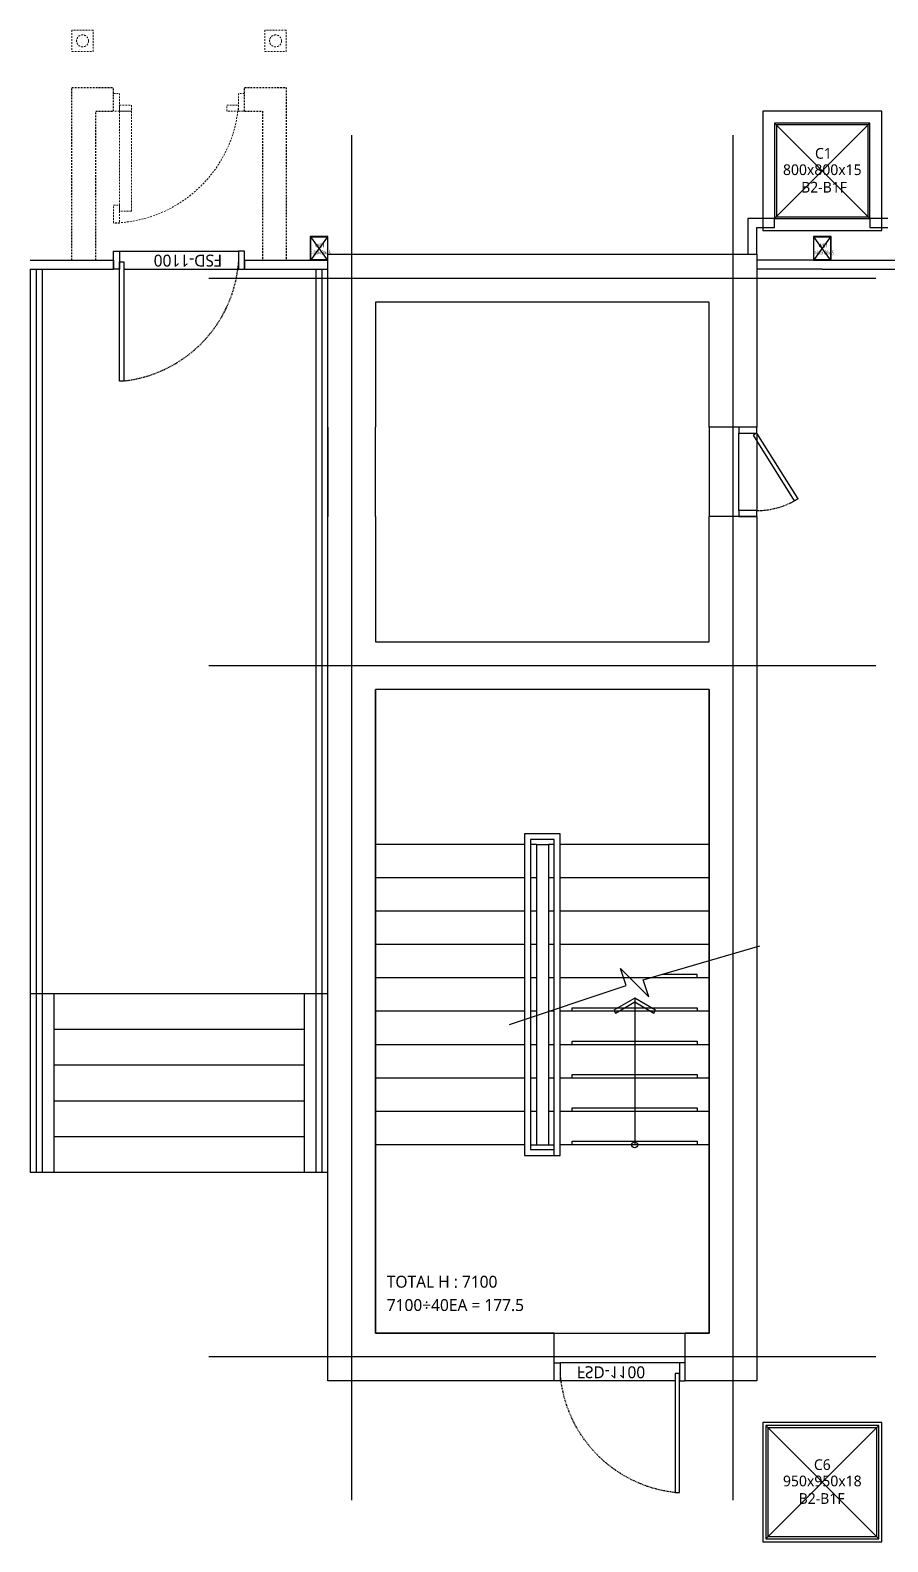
# Model space of a CAD drawing. Header units: millimetres. Extents: x -27408 to 60590, y 623 to 42257.
# Drawn here: x 58114.2 to 58255.1, y 17479.2 to 17727.3 of the extents above; entities that cross this region are included whole.
import ezdxf
from ezdxf.enums import TextEntityAlignment as Align

# ---------------------------------------------------------------- set-up
doc = ezdxf.new("R2010")
doc.units = ezdxf.units.MM
doc.header["$LTSCALE"] = 100
doc.header["$MEASUREMENT"] = 0
doc.header["$PDSIZE"] = -10
for name, pattern in [('-HID', [2.5, 1.5, -1]), ('A0-000 XR 평면도$0$HID', [2.5, 1.5, -1]), ('HID', [2.5, 1.5, -1])]:
    doc.linetypes.add(name, pattern=pattern)
doc.layers.get('0').update_dxf_attribs({"linetype": 'CONTINUOUS'})
doc.layers.get('Defpoints').update_dxf_attribs({"color": 171, "linetype": 'CONTINUOUS'})
doc.layers.add('#프레임 라인', color=189, linetype='CONTINUOUS', plot=False)
for name, color, linetype in [('A0-000 XR 평면도$0$DOOR', 4, 'CONTINUOUS'), ('A0-000 XR 평면도$0$DOOR(OPEN ELE)', 5, 'CONTINUOUS'), ('DOOR', 4, 'CONTINUOUS'), ('DOOR ELE', 253, 'CONTINUOUS'), ('DOOR(OPEN ELE)', 5, 'CONTINUOUS'), ('ELE9', 9, 'CONTINUOUS'), ('FIN(패널-T150 방열)', 9, 'CONTINUOUS'), ('FIN(패널-T75 글라스울)', 6, 'CONTINUOUS'), ('h COLUMN', 252, 'CONTINUOUS'), ('STEEL', 5, 'CONTINUOUS'), ('WC', 2, 'CONTINUOUS'), ('단열패널-방열문(저온공사분)', 251, 'CONTINUOUS')]:
    doc.layers.add(name, color=color, linetype=linetype)
doc.styles.add('TE', font='malgun_0.ttf')
doc.styles.add('나눔바른고딕', font='NanumBarunGothic.ttf')

# ---------------------------------------------------------------- blocks, each defined once
blk = doc.blocks.new('*U241')
at = {"color": 0, "linetype": 'ByBlock'}
for p, q in [((100, 75), (-100, 75)), ((-100, 75), (-100, -75)), ((-96, 70), (96, 70)), ((-96, -70), (-96, 70)), ((96, 70), (96, -70)), ((100, -75), (100, 75)), ((-100, -75), (100, -75)), ((96, -70), (-96, -70))]:
    blk.add_line(p, q, dxfattribs=at)
at = {"layer": 'Defpoints'}
blk.add_point((0, 0), dxfattribs=at)
blk = doc.blocks.new('WC1')
at = {"layer": 'h COLUMN', "ltscale": 0.1}
for p, q in [((70, -96), (-70, 96)), ((70, 96), (-70, -96))]:
    blk.add_line(p, q, dxfattribs=at)
at = {"layer": 'h COLUMN', "ltscale": 0.1, "rotation": 90}
blk.add_blockref('*U241', (0, 0), dxfattribs=at)
at = {"layer": 'Defpoints', "style": 'TE'}
for s, width, p in [('WC1', 0.8, (-34, 25)), ('ㅁ-200x150x4.5', 0.5, (-74, -35))]:
    blk.add_text(s, height=30, dxfattribs=dict(at, width=width)).set_placement(p, align=Align.MIDDLE_LEFT)
blk = doc.blocks.new('지하2층 WC1 2 배치')
at = {"layer": 'WC'}
for p in [(133475, -77700), (137700, -77700)]:
    blk.add_blockref('WC1', p, dxfattribs=at)
blk = doc.blocks.new('C1-B2-B1')
at = {"layer": '#프레임 라인', "ltscale": 0.1}
blk.add_lwpolyline([(-500, -500), (500, -500), (500, 500), (-500, 500)], close=True, dxfattribs=at)
for points in [[(-400, -400), (400, -400), (400, 400), (-400, 400)], [(-385, -385), (385, -385), (385, 385), (-385, 385)]]:
    blk.add_lwpolyline(points, close=True)
at = {"layer": 'Defpoints', "ltscale": 10000}
for p, q in [((-400, -400), (400, 400)), ((400, -400), (-400, 400))]:
    blk.add_line(p, q, dxfattribs=at)
at = {"layer": 'Defpoints', "style": 'TE'}
for s, p in [('C1', (9, 102)), ('800x800x15', (0, -35)), ('B2-B1F', (15, -182))]:
    blk.add_text(s, height=90, dxfattribs=at).set_placement(p, align=Align.CENTER)
blk = doc.blocks.new('C6-B2-B1F')
at = {"layer": '#프레임 라인', "ltscale": 0.1}
blk.add_lwpolyline([(-500, -500), (500, -500), (500, 500), (-500, 500)], close=True, dxfattribs=at)
for points in [[(-475, -475), (475, -475), (475, 475), (-475, 475)], [(-457, -457), (457, -457), (457, 457), (-457, 457)]]:
    blk.add_lwpolyline(points, close=True)
at = {"layer": 'Defpoints', "ltscale": 10000}
for p, q in [((-475, -475), (475, 475)), ((475, -475), (-475, 475))]:
    blk.add_line(p, q, dxfattribs=at)
at = {"layer": 'Defpoints', "style": 'TE'}
for s, p in [('C6', (0, 102)), ('950x950x18', (0, -35)), ('B2-B1F', (-6, -182))]:
    blk.add_text(s, height=90, dxfattribs=at).set_placement(p, align=Align.CENTER)
blk = doc.blocks.new('A$Ca9da7916')
at = {"layer": 'FIN(패널-T75 글라스울)'}
for p, q in [((227, 0), (227, 950)), ((302, 0), (302, 875))]:
    blk.add_line(p, q, dxfattribs=at)
blk = doc.blocks.new('A$C48EA7C17')
at = {"layer": 'DOOR'}
for points in [[(965, 1088), (1000, 1088), (1000, 88), (965, 88)], [(-50, 0), (0, 0), (0, 150), (-50, 150)], [(1050, 0), (1000, 0), (1000, 150), (1050, 150)]]:
    blk.add_lwpolyline(points, close=True, dxfattribs=at)
at = {"layer": 'DOOR ELE', "ltscale": 0.1}
for points in [[(965, 150), (0, 150)], [(1000, 0), (0, 0)]]:
    blk.add_lwpolyline(points, dxfattribs=at)
at = {"layer": 'DOOR(OPEN ELE)', "linetype": 'HID', "ltscale": 0.05}
blk.add_arc((1084, 7), 1087, 96.2785, 175.7623, dxfattribs=at)
at = {"layer": 'Defpoints', "style": '나눔바른고딕'}
blk.add_text('FSD-1100', height=100, dxfattribs=at).set_placement((139, 28))
blk = doc.blocks.new('A0-000 XR 평면도$0$A$C60820D4B')
at = {"layer": 'A0-000 XR 평면도$0$DOOR'}
for points in [[(500, 700), (500, 750), (350, 750), (350, 700)], [(500, 0), (500, 50), (350, 50), (350, 0)]]:
    blk.add_lwpolyline(points, close=True, dxfattribs=at)
for points in [[(4, 600), (350, 50), (380, 68), (35, 617)], [(4, 600), (35, 617)]]:
    blk.add_lwpolyline(points, dxfattribs=at)
at = {"layer": 'A0-000 XR 평면도$0$DOOR(OPEN ELE)'}
for p, q in [((350, 50), (350, 700)), ((500, 700), (500, 50))]:
    blk.add_line(p, q, dxfattribs=at)
at = {"layer": 'A0-000 XR 평면도$0$DOOR(OPEN ELE)', "linetype": 'A0-000 XR 평면도$0$HID', "ltscale": 0.05}
blk.add_arc((350, 50), 650, 90, 122.1801, dxfattribs=at)
blk = doc.blocks.new('sdflgkjdlfgkjlfhgfh')
at = {"layer": 'FIN(패널-T150 방열)', "linetype": '-HID', "ltscale": 0.1}
for points in [[(36500083, 38946), (36499733, 38946), (36499733, 40396)], [(36500083, 39146), (36499933, 39146), (36499933, 40396)], [(36501333, 40396), (36501333, 39146), (36501183, 39146)], [(36501533, 40396), (36501533, 38946), (36501183, 38946)], [(36500083, 39146), (36500083, 38946)], [(36501183, 39146), (36501183, 38946)]]:
    blk.add_lwpolyline(points, dxfattribs=at)
at = {"layer": 'STEEL', "linetype": '-HID', "lineweight": 0, "ltscale": 0.1}
for p, q in [((36499913, 38646), (36499733, 38646)), ((36499733, 38646), (36499733, 38466)), ((36499913, 38466), (36499913, 38646)), ((36501533, 38646), (36501353, 38646)), ((36501353, 38646), (36501353, 38466)), ((36501533, 38466), (36501533, 38646)), ((36499733, 38466), (36499913, 38466)), ((36501353, 38466), (36501533, 38466))]:
    blk.add_line(p, q, dxfattribs=at)
for centre in [(36499823, 38556), (36501443, 38556)]:
    blk.add_circle(centre, 50, dxfattribs=at)
at = {"layer": '단열패널-방열문(저온공사분)', "linetype": '-HID', "lineweight": 0, "ltscale": 0.1}
for points in [[(36501183, 40084), (36501183, 39934), (36501133, 39934), (36501133, 40084)], [(36501033, 39984), (36501133, 39984), (36501133, 39146), (36501033, 39146)], [(36500083, 38996), (36500133, 38996), (36500133, 39146), (36500083, 39146)], [(36500233, 39146), (36500233, 39096), (36500133, 39096), (36500133, 39146)], [(36501133, 39146), (36501133, 39096), (36501033, 39096), (36501033, 39146)], [(36501183, 38996), (36501133, 38996), (36501133, 39146), (36501183, 39146)]]:
    blk.add_lwpolyline(points, close=True, dxfattribs=at)
blk.add_arc((36501206, 39008), 1076, 91.9281, 175.9721, dxfattribs=at)
at = {"ltscale": 0.1}
blk.add_blockref('A$C48EA7C17', (36500133, 40321), dxfattribs=at)
blk = doc.blocks.new('B2FF')
at = {"layer": 'ELE9', "color": 253, "ltscale": 0.1}
for p, q in [((37258974.7, 554746.3), (37258974.7, 566196.3)), ((37262174.7, 566196.3), (37262174.7, 554746.3)), ((37256274.7, 565146.3), (37256974.7, 565146.3)), ((37256274.7, 565071.3), (37256974.7, 565071.3)), ((37256974.7, 565146.3), (37256974.7, 565071.3)), ((37258074.7, 565146.3), (37258774.7, 565146.3)), ((37258074.7, 565146.3), (37258074.7, 565071.3)), ((37258074.7, 565071.3), (37258774.7, 565071.3)), ((37262924.7, 565146.3), (37262374.7, 565146.3)), ((37262924.7, 565071.3), (37262374.7, 565071.3)), ((37257774.7, 564996.3), (37263374.7, 564996.3)), ((37261974.7, 564796.3), (37259174.7, 564796.3)), ((37259174.7, 564796.3), (37259174.7, 563746.3)), ((37261974.7, 563746.3), (37261974.7, 564796.3)), ((37259174.7, 562996.3), (37259174.7, 561946.3)), ((37261974.7, 561946.3), (37261974.7, 562996.3)), ((37257774.7, 561746.3), (37263374.7, 561746.3)), ((37261974.7, 561546.3), (37259174.7, 561546.3)), ((37260424.7, 560246.3), (37259174.7, 560246.3)), ((37260524.7, 560246.3), (37260474.7, 560246.3)), ((37260524.7, 560246.3), (37260524.7, 557726.3)), ((37260624.7, 560246.3), (37260624.7, 558844.7)), ((37260674.7, 560246.3), (37260624.7, 560246.3)), ((37261974.7, 560246.3), (37260724.7, 560246.3)), ((37260424.7, 559966.3), (37259174.7, 559966.3)), ((37260524.7, 559966.3), (37260474.7, 559966.3)), ((37260674.7, 559966.3), (37260624.7, 559966.3)), ((37261974.7, 559966.3), (37260724.7, 559966.3)), ((37260424.7, 559686.3), (37259174.7, 559686.3)), ((37260524.7, 559686.3), (37260474.7, 559686.3)), ((37260674.7, 559686.3), (37260624.7, 559686.3)), ((37261974.7, 559686.3), (37260724.7, 559686.3)), ((37260424.7, 559406.3), (37259174.7, 559406.3)), ((37260524.7, 559406.3), (37260474.7, 559406.3)), ((37260674.7, 559406.3), (37260624.7, 559406.3)), ((37261974.7, 559406.3), (37260724.7, 559406.3)), ((37260424.7, 559126.3), (37259174.7, 559126.3)), ((37260524.7, 559126.3), (37260474.7, 559126.3)), ((37260674.7, 559126.3), (37260624.7, 559126.3)), ((37261479.4, 559126.3), (37260724.7, 559126.3)), ((37261974.7, 559126.3), (37261479.4, 559126.3)), ((37260424.7, 558846.3), (37259174.7, 558846.3)), ((37260524.7, 558846.3), (37260474.7, 558846.3)), ((37260674.7, 558846.3), (37260624.7, 558846.3)), ((37260624.7, 558844.7), (37260624.7, 557726.3)), ((37261974.7, 558846.3), (37260724.7, 558846.3)), ((37260424.7, 558566.3), (37259174.7, 558566.3)), ((37260524.7, 558566.3), (37260474.7, 558566.3)), ((37260674.7, 558566.3), (37260624.7, 558566.3)), ((37261974.7, 558566.3), (37260724.7, 558566.3)), ((37260424.7, 558286.3), (37259174.7, 558286.3)), ((37260524.7, 558286.3), (37260474.7, 558286.3)), ((37260674.7, 558286.3), (37260624.7, 558286.3)), ((37261974.7, 558286.3), (37260724.7, 558286.3)), ((37260424.7, 558006.3), (37259174.7, 558006.3)), ((37260524.7, 558006.3), (37260474.7, 558006.3)), ((37260674.7, 558006.3), (37260624.7, 558006.3)), ((37261974.7, 558006.3), (37260724.7, 558006.3)), ((37260424.7, 557726.3), (37259174.7, 557726.3)), ((37261974.7, 557726.3), (37260724.7, 557726.3)), ((37263374.7, 555946.3), (37257774.7, 555946.3))]:
    blk.add_line(p, q, dxfattribs=at)
at = {"layer": 'ELE9', "color": 253, "ltscale": 5}
for p, q in [((37256274.7, 558996.3), (37258774.7, 558996.3)), ((37256474.7, 557496.3), (37256474.7, 558996.3)), ((37256474.7, 558696.3), (37258574.7, 558696.3)), ((37256474.7, 558396.3), (37258574.7, 558396.3)), ((37256474.7, 558096.3), (37258574.7, 558096.3)), ((37256474.7, 557796.3), (37258574.7, 557796.3))]:
    blk.add_line(p, q, dxfattribs=at)
at = {"layer": 'ELE9', "color": 253, "ltscale": 0.1}
for points in [[(37262524.7, 565496.3), (37262299.7, 565496.3), (37262299.7, 565196.3), (37262374.7, 565196.3), (37262374.7, 565421.3), (37262524.7, 565421.3)], [(37261974.7, 556146.3), (37261974.7, 561546.3), (37259174.7, 561546.3), (37259174.7, 556146.3)], [(37261174.5, 558856.3), (37261188.8, 558831.5), (37261349.7, 558924.4), (37261510.6, 558831.5), (37261524.9, 558856.3), (37261349.7, 558957.4)]]:
    blk.add_lwpolyline(points, close=True, dxfattribs=at)
for points in [[(37263474.7, 565496.3), (37263324.7, 565496.3), (37263324.7, 565421.3), (37263474.7, 565421.3)], [(37258774.7, 563746.3), (37258774.7, 565196.3), (37262374.7, 565196.3)], [(37262374.7, 565196.3), (37262374.7, 563746.3)], [(37258774.7, 563746.3), (37258774.7, 562996.3)], [(37259174.7, 562996.3), (37259174.7, 563746.3)], [(37261974.7, 563746.3), (37261974.7, 562996.3)], [(37260674.7, 555746.3), (37258774.7, 555746.3), (37258774.7, 562996.3)], [(37262374.7, 562996.3), (37262374.7, 555746.3), (37261774.7, 555746.3)], [(37259174.7, 561946.3), (37261974.7, 561946.3)], [(37261974.7, 557346.3), (37261974.7, 561546.3), (37259174.7, 561546.3), (37259174.7, 556146.3), (37261974.7, 556146.3), (37261974.7, 556346.3)], [(37260674.7, 556146.3), (37259174.7, 556146.3), (37259174.7, 561546.3)], [(37261974.7, 561546.3), (37261974.7, 556146.3), (37261774.7, 556146.3)], [(37260724.7, 558877.9), (37260724.7, 560336.3), (37260424.7, 560336.3), (37260424.7, 557636.3), (37260674.7, 557636.3)], [(37260674.7, 558861.3), (37260674.7, 560286.3), (37260474.7, 560286.3), (37260474.7, 557686.3), (37260674.7, 557686.3)], [(37260524.7, 560246.3), (37260624.7, 560246.3)], [(37260299.7, 558736.7), (37261278.5, 559062), (37261231.2, 559204.3), (37261468.2, 558966.9), (37261420.9, 559109.2), (37262399.7, 559395.2)], [(37261874.7, 559126.3), (37261874.7, 559156.3), (37261582.1, 559156.3)], [(37261349.7, 558957.4), (37261349.7, 557726.3)], [(37260674.7, 557636.3), (37260724.7, 557636.3), (37260724.7, 558877.9)], [(37260674.7, 557636.3), (37260674.7, 558861.3)], [(37260824.7, 558846.3), (37260824.7, 558876.3), (37261874.7, 558876.3), (37261874.7, 558846.3)], [(37260824.7, 558566.3), (37260824.7, 558596.3), (37261874.7, 558596.3), (37261874.7, 558566.3)], [(37260824.7, 558286.3), (37260824.7, 558316.3), (37261874.7, 558316.3), (37261874.7, 558286.3)], [(37260824.7, 558006.3), (37260824.7, 558036.3), (37261874.7, 558036.3), (37261874.7, 558006.3)], [(37260474.7, 557726.3), (37260624.7, 557726.3)], [(37260624.7, 557726.3), (37260674.7, 557726.3)], [(37260824.7, 557726.3), (37260824.7, 557756.3), (37261874.7, 557756.3), (37261874.7, 557726.3)], [(37260674.7, 555746.3), (37260674.7, 556146.3)], [(37261774.7, 555746.3), (37261774.7, 556146.3)]]:
    blk.add_lwpolyline(points, dxfattribs=at)
at = {"layer": 'ELE9', "color": 253, "ltscale": 5}
for points in [[(37256274.7, 557496.3), (37258774.7, 557496.3), (37258774.7, 565071.3)], [(37256274.7, 565071.3), (37256274.7, 557496.3)], [(37256324.7, 565071.3), (37256324.7, 557496.3)], [(37256374.7, 565071.3), (37256374.7, 557496.3)], [(37258674.7, 557496.3), (37258674.7, 565071.3)], [(37258724.7, 557496.3), (37258724.7, 565071.3)], [(37258574.7, 558996.3), (37258574.7, 557496.3)]]:
    blk.add_lwpolyline(points, dxfattribs=at)
at = {"layer": 'ELE9', "color": 253, "ltscale": 1000}
for points in [[(37262374.7, 563746.3), (37261974.7, 563746.3)], [(37262374.7, 562996.3), (37261974.7, 562996.3)]]:
    blk.add_lwpolyline(points, dxfattribs=at)
at = {"layer": 'ELE9', "color": 253, "ltscale": 0.1}
blk.add_lwpolyline([(37261374.7, 557726.3, -1), (37261324.7, 557726.3, -1)], format="xyb", close=True, dxfattribs=at)
at = {"layer": 'ELE9', "color": 253, "ltscale": 0.1, "rotation": 180}
blk.add_blockref('sdflgkjdlfgkjlfhgfh', (73758157.3, 605542.7), dxfattribs=at)
at = {"layer": 'ELE9', "color": 253, "ltscale": 0.1}
for name, p in [('C1-B2-B1', (37262924.7, 565896.3)), ('C6-B2-B1F', (37262924.7, 554896.3))]:
    blk.add_blockref(name, p, dxfattribs=at)
at = {"layer": 'ELE9', "color": 253, "ltscale": 0.1, "xscale": -1}
for name, p, rotation in [('A$Ca9da7916', (37262924.7, 564844.3), 270), ('A$C48EA7C17', (37260724.7, 555896.3), 180)]:
    blk.add_blockref(name, p, dxfattribs=dict(at, rotation=rotation))
at = {"layer": 'ELE9', "color": 253}
blk.add_blockref('지하2층 WC1 2 배치', (37125224.7, 642946.3), dxfattribs=at)
at = {"layer": 'ELE9', "color": 253, "rotation": 180}
blk.add_blockref('A0-000 XR 평면도$0$A$C60820D4B', (37262724.7, 563746.3), dxfattribs=at)
at = {"layer": 'ELE9', "color": 253, "ltscale": 0.1, "style": '나눔바른고딕'}
for s, p in [('TOTAL H : 7100', (37259268, 556527.5)), ('7100÷40EA = 177.5', (37259268, 556332.1))]:
    blk.add_text(s, height=100, dxfattribs=at).set_placement(p)

msp = doc.modelspace()

# ---------------------------------------------------------------- block references
at = {"xscale": 0.01956471256889679, "yscale": 0.01956471256889679, "zscale": 0.01956471256889679}
msp.add_blockref('B2FF', (-670794.07, 6632.61), dxfattribs=at)

doc.saveas('drawing.dxf')
